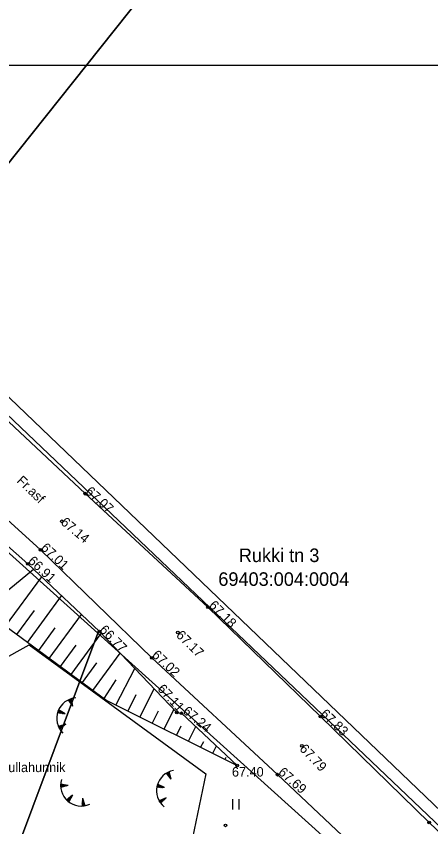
# Model space of a CAD drawing. Extents: x 640815 to 641128, y 6454682 to 6455190.
# Drawn here: x 640962.5 to 640993.1, y 6454882.9 to 6454942.7 of the extents above; entities that cross this region are included whole.
import ezdxf

# ---------------------------------------------------------------- set-up
doc = ezdxf.new("R2010")
doc.units = 0
for name, color, linetype in [('HALJASTUS', 7, 'Continuous'), ('KORGUS-EH2000', 7, 'Continuous'), ('MOOTPIIR', 7, 'Continuous'), ('PIIR', 7, 'Continuous'), ('RELJEEF', 7, 'Continuous'), ('TEE', 7, 'Continuous'), ('VORMISTUS', 7, 'Continuous')]:
    doc.layers.add(name, color=color, linetype=linetype)

msp = doc.modelspace()

# ---------------------------------------------------------------- linework, layer by layer
at = {"layer": 'HALJASTUS'}
for p, q in [((640978.506, 6454884.95), (640978.506, 6454884.189)), ((640978.961, 6454884.95), (640978.961, 6454884.189))]:
    msp.add_line(p, q, dxfattribs=at)
msp.add_lwpolyline([(640957.744, 6454882.985), (640954.92, 6454886.921), (640959.365, 6454894.034), (640963.5, 6454896.321), (640976.529, 6454886.805), (640975.42, 6454881.491), (640971.41, 6454876.809), (640967.653, 6454874.937), (640963.446, 6454876.398)], close=True, dxfattribs=at)
at = {"layer": 'KORGUS-EH2000'}
for centre in [(640967.63, 6454907.48), (640965.903, 6454905.44), (640964.324, 6454903.329), (640963.384, 6454902.306), (640976.686, 6454899.112), (640968.673, 6454897.31), (640974.464, 6454897.241), (640972.55, 6454895.374), (640974.383, 6454891.339), (640974.737, 6454891.276), (640984.993, 6454891.038), (640983.625, 6454888.87), (640978.839, 6454887.427), (640981.825, 6454886.749), (640993.018, 6454883.219), (640977.979, 6454883.008)]:
    msp.add_circle(centre, 0.1, dxfattribs=at)
at = {"layer": 'MOOTPIIR'}
msp.add_lwpolyline([(640908.138, 6454891.13), (640918.659, 6454888.035), (640920.844, 6454893.888), (640930.524, 6454887.8), (640947.935, 6454880.905), (640954.271, 6454861.33), (640999.486, 6454841.509), (641012.57, 6454868.75), (641003.35, 6454874.974), (640953.793, 6454922.43), (640945.065, 6454930.788), (640935.397, 6454934.349), (640927.573, 6454933.76), (640919.868, 6454926.933)], close=True, dxfattribs=at)
at = {"layer": 'PIIR'}
for points in [[(640995.8, 6455011.33), (641013.46, 6455004.83), (640977.24, 6454957.34), (640977.93, 6454951.94), (640953.5, 6454921.27), (640909.51, 6454963.12), (640952.49, 6455017.38)], [(641028.93, 6454922.18), (641006.37, 6454870.95), (640953.5, 6454921.27), (640977.93, 6454951.94), (640977.24, 6454957.34), (641013.46, 6455004.83), (641041.64, 6454984.3), (641048.34, 6454976.45)], [(640894.67, 6454977.21), (640909.51, 6454963.12), (640953.5, 6454921.27), (641006.37, 6454870.95), (641000.54, 6454863.75), (640999.41, 6454869.38), (640968.56, 6454897.18), (640936.38, 6454926.17), (640922.28, 6454941.81), (640892.37, 6454970.28)], [(640920.55, 6454895.76), (640929.9, 6454924.45), (640936.38, 6454926.17), (640968.56, 6454897.18), (640962.18, 6454880.16)], [(640999.41, 6454869.38), (641000.54, 6454863.75), (640992.12, 6454846.02), (640955.53, 6454862.44), (640962.18, 6454880.16), (640968.56, 6454897.18)]]:
    msp.add_lwpolyline(points, close=True, dxfattribs=at)
at = {"layer": 'RELJEEF'}
for p, q in [((640960.298, 6454899.045), (640963.806, 6454901.907)), ((640961.747, 6454897.693), (640964.415, 6454901.332)), ((640963.36, 6454896.511), (640965.881, 6454899.948)), ((640963.851, 6454898.871), (640962.554, 6454897.102)), ((640964.973, 6454895.328), (640967.346, 6454898.564)), ((640965.39, 6454897.587), (640964.166, 6454895.919)), ((640966.586, 6454894.145), (640968.805, 6454897.172)), ((640966.929, 6454896.304), (640965.779, 6454894.736)), ((640968.198, 6454892.962), (640970.209, 6454895.704)), ((640968.45, 6454894.996), (640967.392, 6454893.554)), ((640969.876, 6454891.886), (640971.291, 6454894.573)), ((640969.886, 6454893.745), (640969.005, 6454892.371)), ((640971.667, 6454890.995), (640972.709, 6454893.09)), ((640966.701, 6454891.798), (640966.403, 6454892.28)), ((640966.409, 6454892.271), (640966.644, 6454892.131)), ((640966.426, 6454892.29), (640966.639, 6454892.164)), ((640966.454, 6454892.303), (640966.633, 6454892.196)), ((640966.483, 6454892.314), (640966.628, 6454892.228)), ((640966.513, 6454892.326), (640966.622, 6454892.261)), ((640966.544, 6454892.337), (640966.617, 6454892.293)), ((640966.575, 6454892.347), (640966.611, 6454892.325)), ((640966.701, 6454891.798), (640966.606, 6454892.357)), ((640971.373, 6454892.649), (640970.771, 6454891.441)), ((640966.437, 6454892.225), (640966.65, 6454892.099)), ((640966.466, 6454892.179), (640966.655, 6454892.067)), ((640966.494, 6454892.133), (640966.661, 6454892.034)), ((640966.522, 6454892.088), (640966.666, 6454892.002)), ((640966.551, 6454892.042), (640966.672, 6454891.969)), ((640966.579, 6454891.996), (640966.677, 6454891.937)), ((640966.608, 6454891.95), (640966.683, 6454891.905)), ((640966.636, 6454891.904), (640966.688, 6454891.872)), ((640966.664, 6454891.858), (640966.694, 6454891.84)), ((640966.143, 6454891.234), (640965.584, 6454891.323)), ((640965.591, 6454891.347), (640965.826, 6454891.426)), ((640965.594, 6454891.321), (640965.854, 6454891.409)), ((640965.6, 6454891.376), (640965.798, 6454891.442)), ((640965.61, 6454891.406), (640965.769, 6454891.459)), ((640965.621, 6454891.436), (640965.741, 6454891.476)), ((640965.632, 6454891.466), (640965.713, 6454891.493)), ((640965.645, 6454891.497), (640965.685, 6454891.51)), ((640965.647, 6454891.313), (640965.882, 6454891.392)), ((640966.143, 6454891.234), (640965.658, 6454891.527)), ((640965.701, 6454891.304), (640965.91, 6454891.375)), ((640965.754, 6454891.296), (640965.938, 6454891.358)), ((640965.807, 6454891.288), (640965.966, 6454891.341)), ((640965.861, 6454891.279), (640965.994, 6454891.324)), ((640965.914, 6454891.271), (640966.023, 6454891.307)), ((640965.967, 6454891.262), (640966.051, 6454891.29)), ((640966.021, 6454891.254), (640966.079, 6454891.273)), ((640966.074, 6454891.245), (640966.107, 6454891.256)), ((640973.003, 6454891.436), (640972.562, 6454890.55)), ((640973.457, 6454890.104), (640974.178, 6454891.553)), ((640966.191, 6454890.47), (640965.647, 6454890.311)), ((640966.191, 6454890.47), (640965.746, 6454890.119)), ((640966.094, 6454890.393), (640966.119, 6454890.449)), ((640966.136, 6454890.427), (640966.15, 6454890.458)), ((640965.66, 6454890.281), (640965.677, 6454890.32)), ((640965.674, 6454890.251), (640965.709, 6454890.329)), ((640965.688, 6454890.222), (640965.74, 6454890.338)), ((640965.703, 6454890.194), (640965.772, 6454890.348)), ((640965.718, 6454890.166), (640965.803, 6454890.357)), ((640965.734, 6454890.14), (640965.835, 6454890.366)), ((640965.755, 6454890.125), (640965.866, 6454890.375)), ((640965.797, 6454890.159), (640965.898, 6454890.384)), ((640965.839, 6454890.192), (640965.929, 6454890.394)), ((640965.882, 6454890.226), (640965.961, 6454890.403)), ((640965.924, 6454890.259), (640965.993, 6454890.412)), ((640965.966, 6454890.293), (640966.024, 6454890.421)), ((640966.009, 6454890.326), (640966.056, 6454890.43)), ((640966.051, 6454890.36), (640966.087, 6454890.44)), ((640974.688, 6454890.333), (640974.353, 6454889.659)), ((640975.248, 6454889.214), (640975.785, 6454890.293)), ((640976.345, 6454889.173), (640976.143, 6454888.768)), ((640977.039, 6454888.323), (640977.308, 6454888.864)), ((640978.002, 6454888.013), (640977.934, 6454887.877)), ((640973.969, 6454886.417), (640973.623, 6454886.866)), ((640973.63, 6454886.857), (640973.878, 6454886.742)), ((640973.644, 6454886.878), (640973.87, 6454886.774)), ((640973.671, 6454886.893), (640973.861, 6454886.806)), ((640973.699, 6454886.908), (640973.852, 6454886.837)), ((640973.727, 6454886.922), (640973.843, 6454886.869)), ((640973.757, 6454886.936), (640973.834, 6454886.9)), ((640973.787, 6454886.95), (640973.825, 6454886.932)), ((640973.969, 6454886.417), (640973.817, 6454886.963)), ((640973.663, 6454886.814), (640973.887, 6454886.711)), ((640973.696, 6454886.772), (640973.896, 6454886.679)), ((640973.729, 6454886.729), (640973.905, 6454886.648)), ((640973.762, 6454886.686), (640973.914, 6454886.616)), ((640973.795, 6454886.643), (640973.923, 6454886.584)), ((640973.828, 6454886.601), (640973.931, 6454886.553)), ((640973.861, 6454886.558), (640973.94, 6454886.521)), ((640973.894, 6454886.515), (640973.949, 6454886.489)), ((640973.927, 6454886.472), (640973.958, 6454886.458)), ((640965.807, 6454885.991), (640965.874, 6454886.044)), ((640965.807, 6454885.958), (640965.906, 6454886.038)), ((640965.807, 6454885.926), (640965.938, 6454886.031)), ((640965.808, 6454886.024), (640965.842, 6454886.05)), ((640965.808, 6454885.895), (640965.971, 6454886.025)), ((640965.809, 6454885.864), (640966.003, 6454886.019)), ((640966.367, 6454885.949), (640965.81, 6454886.056)), ((640966.367, 6454885.949), (640965.811, 6454885.84)), ((640965.821, 6454885.842), (640966.035, 6454886.013)), ((640965.874, 6454885.852), (640966.067, 6454886.007)), ((640965.927, 6454885.862), (640966.099, 6454886)), ((640965.98, 6454885.873), (640966.132, 6454885.994)), ((640966.033, 6454885.883), (640966.164, 6454885.988)), ((640966.086, 6454885.894), (640966.196, 6454885.982)), ((640966.139, 6454885.904), (640966.228, 6454885.975)), ((640966.192, 6454885.914), (640966.261, 6454885.969)), ((640966.245, 6454885.925), (640966.293, 6454885.963)), ((640966.298, 6454885.935), (640966.325, 6454885.957)), ((640973.474, 6454885.798), (640972.908, 6454885.828)), ((640972.912, 6454885.852), (640973.138, 6454885.955)), ((640972.918, 6454885.882), (640973.108, 6454885.969)), ((640972.918, 6454885.827), (640973.167, 6454885.941)), ((640972.925, 6454885.913), (640973.078, 6454885.983)), ((640972.933, 6454885.944), (640973.049, 6454885.997)), ((640972.941, 6454885.975), (640973.019, 6454886.011)), ((640972.95, 6454886.007), (640972.989, 6454886.025)), ((640973.474, 6454885.798), (640972.96, 6454886.038)), ((640972.972, 6454885.825), (640973.197, 6454885.927)), ((640973.026, 6454885.822), (640973.227, 6454885.913)), ((640973.08, 6454885.819), (640973.257, 6454885.9)), ((640973.134, 6454885.816), (640973.286, 6454885.886)), ((640973.188, 6454885.813), (640973.316, 6454885.872)), ((640973.242, 6454885.81), (640973.346, 6454885.858)), ((640973.296, 6454885.807), (640973.376, 6454885.844)), ((640973.35, 6454885.805), (640973.405, 6454885.83)), ((640973.404, 6454885.802), (640973.435, 6454885.816)), ((640966.699, 6454885.229), (640966.254, 6454884.877)), ((640966.699, 6454885.229), (640966.419, 6454884.736)), ((640966.478, 6454884.839), (640966.485, 6454885.059)), ((640966.504, 6454884.886), (640966.511, 6454885.08)), ((640966.531, 6454884.933), (640966.537, 6454885.1)), ((640966.558, 6454884.98), (640966.562, 6454885.121)), ((640966.584, 6454885.027), (640966.588, 6454885.141)), ((640966.611, 6454885.074), (640966.614, 6454885.161)), ((640966.638, 6454885.121), (640966.64, 6454885.182)), ((640966.664, 6454885.168), (640966.665, 6454885.202)), ((640966.278, 6454884.854), (640966.279, 6454884.896)), ((640966.302, 6454884.831), (640966.305, 6454884.917)), ((640966.326, 6454884.81), (640966.331, 6454884.937)), ((640966.351, 6454884.789), (640966.357, 6454884.958)), ((640966.375, 6454884.769), (640966.382, 6454884.978)), ((640966.399, 6454884.75), (640966.408, 6454884.998)), ((640966.424, 6454884.745), (640966.434, 6454885.019)), ((640966.451, 6454884.792), (640966.46, 6454885.039)), ((640967.431, 6454885.004), (640967.389, 6454884.439)), ((640967.421, 6454884.441), (640967.391, 6454884.471)), ((640967.454, 6454884.444), (640967.393, 6454884.504)), ((640967.487, 6454884.447), (640967.396, 6454884.537)), ((640967.518, 6454884.451), (640967.398, 6454884.569)), ((640967.549, 6454884.455), (640967.401, 6454884.602)), ((640967.58, 6454884.46), (640967.403, 6454884.635)), ((640967.601, 6454884.475), (640967.406, 6454884.667)), ((640967.584, 6454884.526), (640967.408, 6454884.7)), ((640967.568, 6454884.578), (640967.411, 6454884.733)), ((640967.551, 6454884.629), (640967.413, 6454884.766)), ((640967.535, 6454884.681), (640967.416, 6454884.798)), ((640967.518, 6454884.732), (640967.418, 6454884.831)), ((640967.502, 6454884.783), (640967.42, 6454884.864)), ((640967.485, 6454884.835), (640967.423, 6454884.897)), ((640967.469, 6454884.886), (640967.425, 6454884.929)), ((640967.452, 6454884.938), (640967.428, 6454884.962)), ((640967.431, 6454885.004), (640967.604, 6454884.465)), ((640973.6, 6454885.043), (640973.076, 6454884.828)), ((640973.092, 6454884.8), (640973.105, 6454884.84)), ((640973.109, 6454884.771), (640973.136, 6454884.853)), ((640973.127, 6454884.744), (640973.166, 6454884.865)), ((640973.144, 6454884.717), (640973.197, 6454884.878)), ((640973.162, 6454884.692), (640973.227, 6454884.89)), ((640973.18, 6454884.667), (640973.257, 6454884.902)), ((640973.6, 6454885.043), (640973.195, 6454884.647)), ((640973.202, 6454884.654), (640973.288, 6454884.915)), ((640973.241, 6454884.692), (640973.318, 6454884.927)), ((640973.28, 6454884.73), (640973.348, 6454884.94)), ((640973.318, 6454884.768), (640973.379, 6454884.952)), ((640973.357, 6454884.805), (640973.409, 6454884.965)), ((640973.396, 6454884.843), (640973.44, 6454884.977)), ((640973.434, 6454884.881), (640973.47, 6454884.989)), ((640973.473, 6454884.918), (640973.5, 6454885.002)), ((640973.512, 6454884.956), (640973.531, 6454885.014)), ((640973.55, 6454884.994), (640973.561, 6454885.027))]:
    msp.add_line(p, q, dxfattribs=at)
for points in [[(640944.723, 6454920.066), (640944.854, 6454916.636), (640946.14, 6454912.668), (640949.723, 6454908.142), (640953.162, 6454907.588), (640955.771, 6454904.802), (640960.833, 6454898.364), (640969.221, 6454892.212), (640978.839, 6454887.427)], [(640944.723, 6454920.066), (640949.016, 6454916.107), (640954.038, 6454911.01), (640957.992, 6454907.056), (640963.384, 6454902.306), (640968.673, 6454897.31), (640974.383, 6454891.339), (640974.737, 6454891.276), (640978.839, 6454887.427)]]:
    msp.add_lwpolyline(points, dxfattribs=at)
for centre, start, end in [((640967.038, 6454890.906), 93.99256, 225.74367), ((640974.398, 6454885.565), 99.9736, 231.72471), ((640967.32, 6454885.951), 163.42341, 295.17451)]:
    msp.add_arc(centre, 1.514, start, end, dxfattribs=at)
at = {"layer": 'TEE'}
for points in [[(640913.597, 6454898.934), (640916.698, 6454908.967), (640919.651, 6454918.362), (640922.242, 6454925.623), (640928.66, 6454932.242), (640935.194, 6454933.52), (640947.435, 6454927.233), (640954.027, 6454920.485), (640959.542, 6454915.052), (640967.63, 6454907.48), (640976.686, 6454899.112), (640984.993, 6454891.038), (640993.018, 6454883.219), (640998.603, 6454877.889), (641004.079, 6454872.875), (641006.797, 6454872.103), (641009.728, 6454872.548)], [(640918.896, 6454897.03), (640922.058, 6454907.784), (640924.9, 6454916.652), (640927.306, 6454923.655), (640929.886, 6454926.579), (640935.328, 6454927.673), (640936.998, 6454927.264), (640943.779, 6454923.04), (640950.554, 6454916.904), (640955.604, 6454911.23), (640964.324, 6454903.329), (640972.55, 6454895.374), (640981.825, 6454886.749), (640989.2, 6454879.81), (640995.387, 6454874.078), (641000.743, 6454869.193), (641004.75, 6454862.091), (641001.714, 6454855.496), (640997.113, 6454846.316), (640994.156, 6454841.911)]]:
    msp.add_lwpolyline(points, dxfattribs=at)
at = {"layer": 'VORMISTUS'}
msp.add_lwpolyline([(641066.467, 6454939.057), (640864.907, 6454939.057), (640864.907, 6454798.247), (641066.467, 6454798.247)], close=True, dxfattribs=at)

# ---------------------------------------------------------------- texts
at = {"layer": 'HALJASTUS'}
msp.add_text('mullahunnik', height=0.7, dxfattribs=at).set_placement((640961.167, 6454886.938))
at = {"layer": 'KORGUS-EH2000'}
for s, rotation, p in [(' 67.07', 317.55107, (640967.404, 6454907.743)), (' 67.14', 320.34609, (640965.563, 6454905.441)), (' 67.01', 316.35319, (640964.119, 6454903.601)), (' 66.91', 316.71846, (640963.166, 6454902.623)), (' 67.18', 314.91165, (640976.529, 6454899.372)), (' 66.77', 314.61068, (640968.453, 6454897.563)), (' 67.17', 315.72199, (640974.098, 6454897.163)), (' 67.02', 316.97886, (640972.314, 6454895.684)), (' 67.11', 312.84795, (640972.734, 6454893.229)), (' 67.24', 319.99007, (640974.577, 6454891.508)), (' 67.83', 316.40301, (640984.754, 6454891.342)), (' 67.79', 313.68079, (640983.216, 6454888.8)), (' 67.69', 318.53904, (640981.628, 6454887.018))]:
    msp.add_text(s, height=0.7, rotation=rotation, dxfattribs=at).set_placement(p)
msp.add_text(' 67.40', height=0.7, dxfattribs=at).set_placement((640978.195, 6454886.608))
at = {"layer": 'PIIR'}
for s, p in [('Rukki tn 3', (640978.965, 6454902.433)), ('69403:004:0004', (640977.45, 6454900.678))]:
    msp.add_text(s, height=1, dxfattribs=at).set_placement(p)
at = {"layer": 'TEE'}
msp.add_text('Fr.asf', height=0.7, rotation=315.94412, dxfattribs=at).set_placement((640962.524, 6454908.373))

doc.saveas('drawing.dxf')
